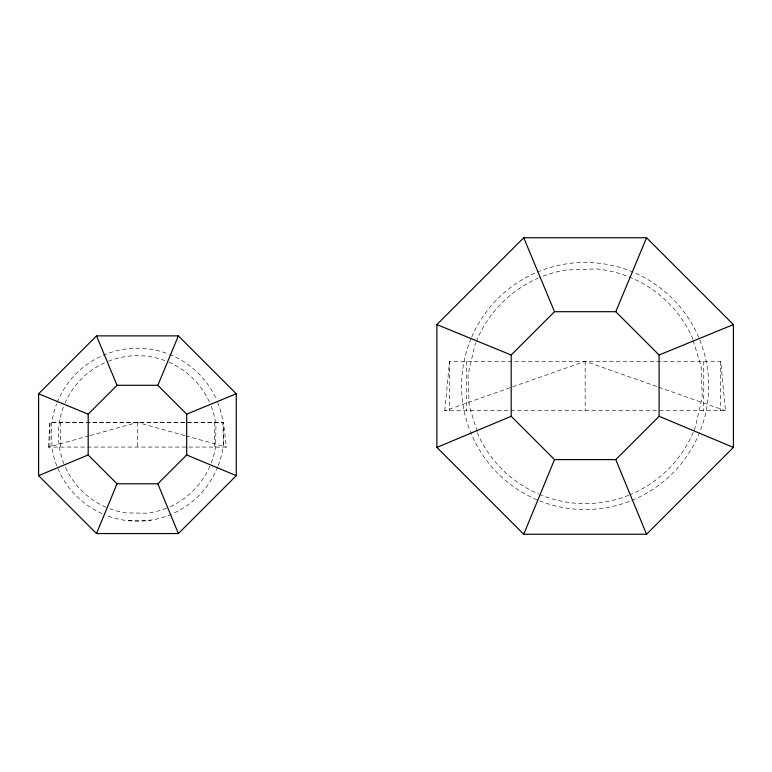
<?xml version="1.0" encoding="UTF-8"?>
<svg xmlns="http://www.w3.org/2000/svg" width="772" height="772" viewBox="0 0 772 772"><rect width="100%" height="100%" fill="white"/><g stroke="black" fill="none" stroke-linecap="round" stroke-linejoin="round"><path stroke-width="0.58" stroke-dasharray="3.86 2.9" d="M48.482 447.075L49.939 422.361L223.475 422.361L226.389 447.075L48.482 447.075L88.915 435.881M444.797 410.714L449.565 361.286L720.72 361.286L725.497 410.714L444.797 410.714L511.575 387.197M512.704 386.801L585.147 361.286L657.58 386.801M90.073 435.562L137.435 422.448L184.797 435.562M128.422 520.724L150.984 520.125M49.939 447.075L49.939 422.361L223.475 422.361L223.475 447.075M185.955 435.881L226.389 447.075M658.719 387.197L725.497 410.714M692.822 339.4L692.108 337.094A117.614 117.614 0 0 0 596.274 268.917L565.587 270.026A117.614 117.614 0 0 0 539.464 277.621M693.169 340.548L701.121 366.439L702.231 397.126L695.36 427.051A117.614 117.614 0 0 1 693.632 431.423M477.115 431.452L469.164 405.561L468.054 374.874L474.925 344.949A117.614 117.614 0 0 1 475.764 342.758M477.472 432.6L478.177 434.906A117.614 117.614 0 0 0 538.634 494.022M720.72 361.286L720.72 410.714M703.746 361.286L703.746 410.714M585.147 361.286L585.147 410.714M466.539 361.286L466.539 410.714M449.565 361.286L449.565 410.714M214.529 422.361L214.529 447.075M137.435 422.448L137.435 447.075M60.341 422.545L60.341 447.075M218.186 465.69A86.483 86.483 0 0 0 223.446 443.736L222.847 421.165A86.483 86.483 0 0 0 217.366 401.691M217.752 466.79A86.483 86.483 0 0 1 172.629 513.708M171.548 514.181A86.483 86.483 0 0 1 106.468 515.464M102.087 513.641A86.483 86.483 0 0 1 52.023 448.262L51.425 425.7A86.483 86.483 0 0 1 56.694 403.746M57.118 402.646A86.483 86.483 0 0 1 168.412 353.972M169.512 354.396A86.483 86.483 0 0 1 216.43 399.52M211.238 462.978A79.024 79.024 0 0 0 215.61 446.312L215.948 425.681A79.024 79.024 0 0 0 210.93 405.676M209.945 466.153A79.024 79.024 0 0 1 168.585 507.349M166.482 508.217A79.024 79.024 0 0 1 146.468 513.226L125.836 512.888A79.024 79.024 0 0 1 107.047 507.667M106.005 507.223A79.024 79.024 0 0 1 64.809 465.863M63.941 463.76A79.024 79.024 0 0 1 63.632 406.458M64.925 403.283A79.024 79.024 0 0 1 106.285 362.087M108.389 361.219A79.024 79.024 0 0 1 165.7 360.91M168.865 362.213A79.024 79.024 0 0 1 210.061 403.563M471.711 337.055A123.549 123.549 0 0 1 684.011 311.907A123.549 123.549 0 0 1 600.278 508.613A123.549 123.549 0 0 1 471.238 338.165M693.169 432.513A117.614 117.614 0 0 1 629.74 494.833M628.64 495.277A117.614 117.614 0 0 1 539.715 494.485M476.208 341.668A117.614 117.614 0 0 1 538.383 278.084"/><path stroke-width="1.16" d="M523.734 534.253L436.894 447.413L436.894 324.587L523.734 237.747L646.55 237.747L733.4 324.587L733.4 447.413L646.55 534.253L523.734 534.253L554.518 459.601L511.189 416.282L511.189 355.014L554.518 311.695L615.776 311.695L659.095 355.014L659.095 416.282L615.776 459.601L554.518 459.601M96.5 533.548L38.6 475.658L38.6 393.778L96.5 335.878L178.38 335.878L236.271 393.778L236.271 475.658L178.38 533.548L96.5 533.548L117.035 483.793L88.191 454.949L88.191 414.149L117.035 385.296L157.835 385.296L186.689 414.149L186.689 454.949L157.835 483.793L117.035 483.793M157.835 385.296L178.38 335.878M615.776 311.695L646.55 237.747M436.894 447.413L511.189 416.282M38.6 475.658L88.191 454.949M186.689 414.149L236.271 393.778M659.095 355.014L733.4 324.587M436.894 324.587L511.189 355.014M38.6 393.778L88.191 414.149M186.689 454.949L236.271 475.658M659.095 416.282L733.4 447.413M523.734 237.747L554.518 311.695M96.5 335.878L117.035 385.296M615.776 459.601L646.55 534.253M157.835 483.793L178.38 533.548"/></g></svg>
